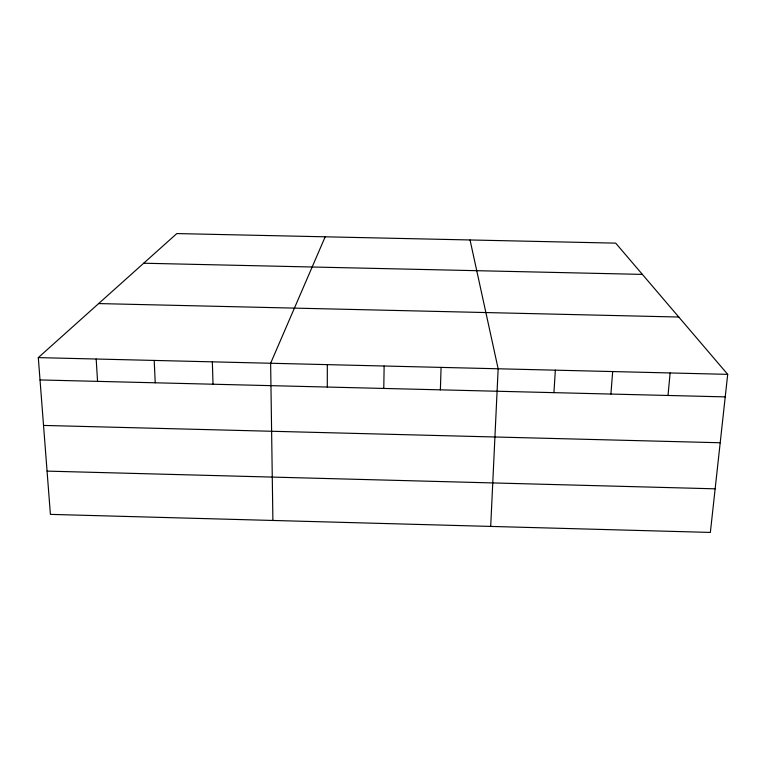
<?xml version="1.0" encoding="UTF-8"?>
<svg xmlns="http://www.w3.org/2000/svg" width="766" height="766" viewBox="0 0 766 766"><rect width="100%" height="100%" fill="white"/><g stroke="black" fill="none" stroke-linecap="round" stroke-linejoin="round"><path stroke-width="1.15" d="M327.302 387.05L327.321 364.635M383.776 388.448L384.139 366.014M440.373 389.846L441.082 367.393M490.7 526.424L498.149 368.781L470.037 239.959M553.933 392.652L555.35 370.17M610.904 394.059L612.676 371.558M668.009 395.476L670.126 372.956M727.7 374.354L710.36 532.427L50.403 514.379L38.3 357.617L176.802 233.573L615.701 243.138L727.7 374.354L38.3 357.617M325.186 236.809L270.628 363.256L272.897 520.468M143.682 263.226L642.377 274.4M98.642 303.575L678.772 317.028M40.023 379.946L725.23 396.884M43.538 425.427L720.203 442.758M47.061 471.119L715.147 488.823M96.181 359.015L97.56 381.372M154.205 360.432L155.23 382.799M212.345 361.839L213.025 384.226"/></g></svg>
